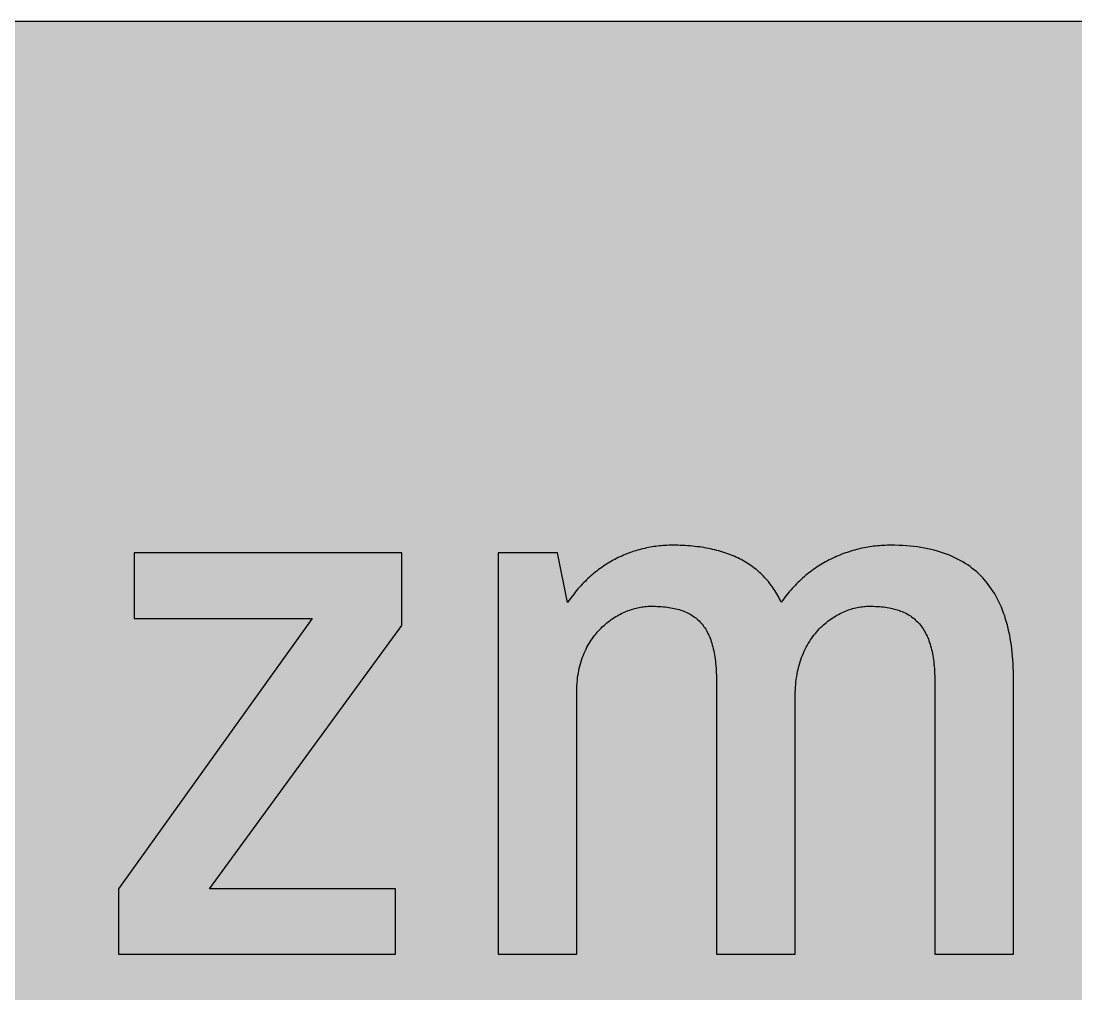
# Model space of a CAD drawing. Header units: millimetres. Extents: x 0 to 212, y 0 to 159.
# Drawn here: x 47.3 to 100.4, y 109.9 to 158.8 of the extents above; entities that cross this region are included whole.
import ezdxf

# ---------------------------------------------------------------- set-up
doc = ezdxf.new("R2010")
doc.units = ezdxf.units.MM

msp = doc.modelspace()

# ---------------------------------------------------------------- hatches: boundary and pattern name
for color, points in [(254, [(14.1633, 0.0536), (13.9878, 0.0533), (13.8125, 0.0559), (13.6373, 0.061), (13.462, 0.0686), (13.2893, 0.0787), (13.114, 0.0914), (12.9413, 0.1041), (12.7686, 0.1219), (12.5959, 0.1397), (12.4231, 0.16), (12.2504, 0.1829), (12.0777, 0.2057), (11.9075, 0.2337), (11.7373, 0.2616), (11.5672, 0.2921), (11.397, 0.3251), (11.2268, 0.3607), (11.0592, 0.3988), (10.8915, 0.4369), (10.7239, 0.4775), (10.5562, 0.5207), (10.3886, 0.5664), (10.2235, 0.6121), (10.0584, 0.6629), (9.8933, 0.7137), (9.7307, 0.7671), (9.5682, 0.8204), (9.4056, 0.8788), (9.2431, 0.9373), (9.083, 0.9982), (8.923, 1.0617), (8.763, 1.1252), (8.6055, 1.1938), (8.4455, 1.2624), (8.2906, 1.331), (8.1331, 1.4046), (7.9781, 1.4783), (7.8232, 1.5545), (7.6708, 1.6332), (7.5184, 1.7145), (7.366, 1.7958), (7.2161, 1.8796), (7.0663, 1.966), (6.919, 2.0523), (6.7716, 2.1438), (6.6243, 2.2352), (6.4795, 2.3266), (6.3348, 2.4232), (6.19, 2.5197), (6.0477, 2.6187), (5.908, 2.7178), (5.7683, 2.8194), (5.6286, 2.9235), (5.4915, 3.0302), (5.3543, 3.1369), (5.2197, 3.2461), (5.0851, 3.3579), (4.953, 3.4722), (4.8209, 3.5865), (4.6914, 3.7033), (4.5644, 3.8202), (4.4348, 3.9395), (4.3104, 4.0615), (4.1859, 4.1859), (4.0615, 4.3104), (3.9395, 4.4348), (3.8202, 4.5618), (3.7033, 4.6914), (3.5865, 4.8209), (3.4722, 4.953), (3.3579, 5.0851), (3.2487, 5.2197), (3.1369, 5.3543), (3.0302, 5.4915), (2.9235, 5.6286), (2.8194, 5.7683), (2.7178, 5.908), (2.6187, 6.0477), (2.5197, 6.19), (2.4232, 6.3348), (2.3266, 6.477), (2.2352, 6.6243), (2.1438, 6.7691), (2.0523, 6.919), (1.966, 7.0663), (1.8796, 7.2161), (1.7958, 7.366), (1.7145, 7.5184), (1.6332, 7.6708), (1.5545, 7.8232), (1.4783, 7.9781), (1.4046, 8.1331), (1.331, 8.2906), (1.2598, 8.4455), (1.1913, 8.603), (1.1252, 8.763), (1.0592, 8.923), (0.9982, 9.083), (0.9373, 9.2431), (0.8763, 9.4056), (0.8204, 9.5682), (0.7645, 9.7307), (0.7112, 9.8933), (0.6604, 10.0584), (0.6121, 10.2235), (0.5639, 10.3911), (0.5207, 10.5562), (0.4775, 10.7239), (0.4343, 10.8915), (0.3962, 11.0592), (0.3607, 11.2268), (0.3251, 11.397), (0.2921, 11.5672), (0.2616, 11.7373), (0.2311, 11.9075), (0.2057, 12.0802), (0.1803, 12.2504), (0.1575, 12.4231), (0.1372, 12.5959), (0.1194, 12.7686), (0.1041, 12.9413), (0.0889, 13.1166), (0.0787, 13.2893), (0.0686, 13.4645), (0.061, 13.6373), (0.0559, 13.8125), (0.0508, 13.9878), (0.0508, 14.163), (0.0522, 144.6925), (0.0508, 144.8664), (0.0559, 145.0416), (0.061, 145.2169), (0.0686, 145.3896), (0.0787, 145.5649), (0.0889, 145.7376), (0.1041, 145.9128), (0.1194, 146.0856), (0.1372, 146.2583), (0.1575, 146.431), (0.1803, 146.6037), (0.2057, 146.7739), (0.2311, 146.9466), (0.2616, 147.1168), (0.2921, 147.287), (0.3251, 147.4572), (0.3607, 147.6248), (0.3962, 147.795), (0.4343, 147.9626), (0.4775, 148.1303), (0.5207, 148.2979), (0.5639, 148.463), (0.6121, 148.6281), (0.6604, 148.7932), (0.7112, 148.9583), (0.7645, 149.1234), (0.8204, 149.286), (0.8763, 149.4485), (0.9373, 149.6111), (0.9982, 149.7711), (1.0592, 149.9311), (1.1252, 150.0911), (1.1913, 150.2486), (1.2598, 150.4061), (1.331, 150.5636), (1.4046, 150.7185), (1.4783, 150.876), (1.5545, 151.0284), (1.6332, 151.1833), (1.7145, 151.3357), (1.7958, 151.4856), (1.8796, 151.638), (1.966, 151.7879), (2.0523, 151.9352), (2.1438, 152.0825), (2.2352, 152.2298), (2.3266, 152.3746), (2.4232, 152.5194), (2.5197, 152.6616), (2.6187, 152.8039), (2.7178, 152.9461), (2.8194, 153.0858), (2.9235, 153.2255), (3.0302, 153.3627), (3.1369, 153.4973), (3.2487, 153.6344), (3.3579, 153.7665), (3.4722, 153.8986), (3.5865, 154.0307), (3.7033, 154.1602), (3.8202, 154.2898), (3.9395, 154.4168), (4.0615, 154.5438), (4.1859, 154.6682), (4.3104, 154.7901), (4.4348, 154.9121), (4.5644, 155.034), (4.6914, 155.1508), (4.8209, 155.2677), (4.953, 155.382), (5.0851, 155.4937), (5.2197, 155.6055), (5.3543, 155.7147), (5.4915, 155.8239), (5.6286, 155.9281), (5.7683, 156.0322), (5.908, 156.1338), (6.0477, 156.2354), (6.19, 156.3345), (6.3348, 156.431), (6.4795, 156.525), (6.6243, 156.6189), (6.7716, 156.7104), (6.919, 156.7993), (7.0663, 156.8882), (7.2161, 156.9745), (7.366, 157.0584), (7.5184, 157.1396), (7.6708, 157.2209), (7.8232, 157.2971), (7.9781, 157.3733), (8.1331, 157.4495), (8.2906, 157.5206), (8.4455, 157.5918), (8.6055, 157.6603), (8.763, 157.7289), (8.923, 157.7924), (9.083, 157.8559), (9.2431, 157.9169), (9.4056, 157.9753), (9.5682, 158.0337), (9.7307, 158.0871), (9.8933, 158.1404), (10.0584, 158.1912), (10.2235, 158.242), (10.3886, 158.2877), (10.5562, 158.3334), (10.7239, 158.3766), (10.8915, 158.4173), (11.0592, 158.4579), (11.2268, 158.4935), (11.397, 158.529), (11.5672, 158.562), (11.7373, 158.5925), (11.9075, 158.6205), (12.0777, 158.6484), (12.2504, 158.6713), (12.4231, 158.6941), (12.5959, 158.7144), (12.7686, 158.7322), (12.9413, 158.75), (13.114, 158.7627), (13.2893, 158.7754), (13.462, 158.7856), (13.6373, 158.7932), (13.8125, 158.7983), (13.9878, 158.8008), (14.163, 158.8033), (197.6078, 158.8036), (197.7822, 158.8008), (197.9574, 158.7983), (198.1327, 158.7932), (198.3054, 158.7856), (198.4807, 158.7754), (198.6534, 158.7627), (198.8287, 158.75), (199.0014, 158.7322), (199.1741, 158.7144), (199.3468, 158.6941), (199.5195, 158.6713), (199.6897, 158.6484), (199.8624, 158.6205), (200.0326, 158.5925), (200.2028, 158.562), (200.373, 158.529), (200.5432, 158.4935), (200.7108, 158.4579), (200.8784, 158.4173), (201.0461, 158.3766), (201.2137, 158.3334), (201.3788, 158.2877), (201.5465, 158.242), (201.7116, 158.1912), (201.8767, 158.1404), (202.0392, 158.0871), (202.2018, 158.0337), (202.3643, 157.9753), (202.5269, 157.9169), (202.6869, 157.8559), (202.8469, 157.7924), (203.007, 157.7289), (203.167, 157.6603), (203.3245, 157.5918), (203.4794, 157.5206), (203.6369, 157.4495), (203.7918, 157.3733), (203.9468, 157.2971), (204.0992, 157.2209), (204.2516, 157.1396), (204.404, 157.0584), (204.5538, 156.9745), (204.7037, 156.8882), (204.8535, 156.7993), (205.0009, 156.7104), (205.1456, 156.6189), (205.293, 156.525), (205.4352, 156.431), (205.58, 156.3345), (205.7222, 156.2354), (205.8619, 156.1338), (206.0016, 156.0322), (206.1413, 155.9281), (206.2785, 155.8239), (206.4156, 155.7147), (206.5503, 155.6055), (206.6849, 155.4937), (206.817, 155.382), (206.949, 155.2677), (207.0786, 155.1508), (207.2081, 155.034), (207.3351, 154.9121), (207.4596, 154.7901), (207.584, 154.6682), (207.7085, 154.5438), (207.8304, 154.4168), (207.9498, 154.2898), (208.0666, 154.1602), (208.1835, 154.0307), (208.2978, 153.8986), (208.4121, 153.7665), (208.5238, 153.6344), (208.6331, 153.4973), (208.7397, 153.3627), (208.8464, 153.2255), (208.9506, 153.0858), (209.0522, 152.9461), (209.1512, 152.8039), (209.2503, 152.6616), (209.3468, 152.5194), (209.4433, 152.3746), (209.5348, 152.2298), (209.6262, 152.0825), (209.7176, 151.9352), (209.804, 151.7879), (209.8904, 151.638), (209.9742, 151.4856), (210.0555, 151.3357), (210.1367, 151.1833), (210.2155, 151.0284), (210.2917, 150.876), (210.3653, 150.7185), (210.439, 150.5636), (210.5076, 150.4061), (210.5762, 150.2486), (210.6447, 150.0911), (210.7082, 149.9311), (210.7717, 149.7711), (210.8327, 149.6111), (210.8911, 149.4485), (210.9495, 149.286), (211.0029, 149.1234), (211.0562, 148.9583), (211.107, 148.7932), (211.1578, 148.6281), (211.2035, 148.463), (211.2493, 148.2979), (211.2924, 148.1303), (211.3331, 147.9626), (211.3712, 147.795), (211.4093, 147.6248), (211.4448, 147.4572), (211.4779, 147.287), (211.5083, 147.1168), (211.5363, 146.9466), (211.5642, 146.7739), (211.5871, 146.6037), (211.6099, 146.431), (211.6303, 146.2583), (211.648, 146.0856), (211.6658, 145.9128), (211.6785, 145.7376), (211.6912, 145.5649), (211.7014, 145.3896), (211.709, 145.2169), (211.7141, 145.0416), (211.7166, 144.8664), (211.7166, 144.6911), (211.7189, 14.1647), (211.7166, 13.9878), (211.7141, 13.8125), (211.709, 13.6373), (211.7014, 13.4645), (211.6912, 13.2893), (211.6785, 13.1166), (211.6658, 12.9413), (211.648, 12.7686), (211.6303, 12.5959), (211.6099, 12.4231), (211.5871, 12.2504), (211.5642, 12.0802), (211.5363, 11.9075), (211.5083, 11.7373), (211.4779, 11.5672), (211.4448, 11.397), (211.4093, 11.2268), (211.3712, 11.0592), (211.3331, 10.8915), (211.2924, 10.7239), (211.2493, 10.5562), (211.2035, 10.3911), (211.1578, 10.2235), (211.107, 10.0584), (211.0562, 9.8933), (211.0029, 9.7307), (210.9495, 9.5682), (210.8911, 9.4056), (210.8327, 9.2431), (210.7717, 9.083), (210.7082, 8.923), (210.6447, 8.763), (210.5762, 8.603), (210.5076, 8.4455), (210.439, 8.2906), (210.3653, 8.1331), (210.2917, 7.9781), (210.2155, 7.8232), (210.1367, 7.6708), (210.0555, 7.5184), (209.9742, 7.366), (209.8904, 7.2161), (209.804, 7.0663), (209.7176, 6.919), (209.6262, 6.7691), (209.5348, 6.6243), (209.4433, 6.477), (209.3468, 6.3348), (209.2503, 6.19), (209.1512, 6.0477), (209.0522, 5.908), (208.9506, 5.7683), (208.8464, 5.6286), (208.7397, 5.4915), (208.6331, 5.3543), (208.5238, 5.2197), (208.4121, 5.0851), (208.2978, 4.953), (208.1835, 4.8209), (208.0666, 4.6914), (207.9498, 4.5618), (207.8304, 4.4348), (207.7085, 4.3104), (207.584, 4.1859), (207.4596, 4.0615), (207.3351, 3.9395), (207.2081, 3.8202), (207.0786, 3.7033), (206.949, 3.5865), (206.817, 3.4722), (206.6849, 3.3579), (206.5503, 3.2461), (206.4156, 3.1369), (206.2785, 3.0302), (206.1413, 2.9235), (206.0016, 2.8194), (205.8619, 2.7178), (205.7222, 2.6187), (205.58, 2.5197), (205.4352, 2.4232), (205.293, 2.3266), (205.1456, 2.2352), (205.0009, 2.1438), (204.8535, 2.0523), (204.7037, 1.966), (204.5538, 1.8796), (204.404, 1.7958), (204.2516, 1.7145), (204.0992, 1.6332), (203.9468, 1.5545), (203.7918, 1.4783), (203.6369, 1.4046), (203.4794, 1.331), (203.3245, 1.2624), (203.167, 1.1938), (203.007, 1.1252), (202.8469, 1.0617), (202.6869, 0.9982), (202.5269, 0.9373), (202.3643, 0.8788), (202.2018, 0.8204), (202.0392, 0.7671), (201.8767, 0.7137), (201.7116, 0.6629), (201.5465, 0.6121), (201.3788, 0.5664), (201.2137, 0.5207), (201.0461, 0.4775), (200.8784, 0.4369), (200.7108, 0.3988), (200.5432, 0.3607), (200.373, 0.3251), (200.2028, 0.2921), (200.0326, 0.2616), (199.8624, 0.2337), (199.6897, 0.2057), (199.5195, 0.1829), (199.3468, 0.16), (199.1741, 0.1397), (199.0014, 0.1219), (198.8287, 0.1041), (198.6534, 0.0914), (198.4807, 0.0787), (198.3054, 0.0686), (198.1327, 0.061), (197.9574, 0.0559), (197.7822, 0.0533), (197.6069, 0.0533)]), (59, [(86.2499, 111.8842), (86.2499, 124.883), (86.2508, 125.029), (86.2559, 125.1712), (86.2635, 125.3109), (86.2736, 125.4506), (86.2863, 125.5852), (86.3041, 125.7198), (86.3219, 125.8494), (86.3448, 125.9764), (86.3702, 126.1034), (86.3981, 126.2253), (86.426, 126.3472), (86.4591, 126.4641), (86.4946, 126.5809), (86.5302, 126.6927), (86.5708, 126.8044), (86.6115, 126.9111), (86.6572, 127.0178), (86.7029, 127.1194), (86.7512, 127.221), (86.7994, 127.3175), (86.8528, 127.414), (86.9061, 127.508), (86.962, 127.5994), (87.0179, 127.6883), (87.0763, 127.7747), (87.1372, 127.8585), (87.1982, 127.9398), (87.2617, 128.0185), (87.3277, 128.0947), (87.3938, 128.1684), (87.4598, 128.2421), (87.5284, 128.3106), (87.5995, 128.3792), (87.6706, 128.4453), (87.7418, 128.5062), (87.8154, 128.5672), (87.8891, 128.6256), (87.9627, 128.6815), (88.0364, 128.7374), (88.1126, 128.7882), (88.1888, 128.8364), (88.2675, 128.8847), (88.3437, 128.9304), (88.4225, 128.9736), (88.5012, 129.0142), (88.58, 129.0523), (88.6587, 129.0879), (88.7374, 129.1234), (88.8162, 129.1539), (88.8949, 129.1844), (88.9762, 129.2123), (89.0549, 129.2377), (89.1337, 129.2606), (89.2124, 129.2835), (89.2912, 129.3012), (89.3699, 129.319), (89.4461, 129.3343), (89.5248, 129.347), (89.601, 129.3597), (89.6772, 129.3673), (89.7534, 129.3749), (89.8271, 129.38), (89.9008, 129.3825), (89.9744, 129.3851), (90.0836, 129.3825), (90.1903, 129.38), (90.2945, 129.3774), (90.3961, 129.3698), (90.4951, 129.3647), (90.5942, 129.3546), (90.6907, 129.3444), (90.7847, 129.3317), (90.8787, 129.3165), (90.9676, 129.3012), (91.0565, 129.2835), (91.1428, 129.2657), (91.2292, 129.2428), (91.3105, 129.2225), (91.3917, 129.1971), (91.473, 129.1692), (91.5492, 129.1412), (91.6254, 129.1133), (91.6991, 129.0803), (91.7702, 129.0472), (91.8413, 129.0117), (91.9099, 128.9736), (91.9759, 128.9329), (92.042, 128.8923), (92.1029, 128.8491), (92.1664, 128.8034), (92.2249, 128.7577), (92.2833, 128.7069), (92.3392, 128.6561), (92.3925, 128.6027), (92.4458, 128.5494), (92.4966, 128.491), (92.5449, 128.4326), (92.5932, 128.3716), (92.6389, 128.3081), (92.6821, 128.2421), (92.7252, 128.1735), (92.7659, 128.1049), (92.8065, 128.0338), (92.8421, 127.9576), (92.8776, 127.8814), (92.9132, 127.8052), (92.9462, 127.7239), (92.9767, 127.6401), (93.0046, 127.5563), (93.0326, 127.4699), (93.0605, 127.3785), (93.0834, 127.287), (93.1088, 127.193), (93.1291, 127.0991), (93.1494, 127), (93.1672, 126.8984), (93.185, 126.7968), (93.2002, 126.6901), (93.2129, 126.5834), (93.2256, 126.4717), (93.2383, 126.3599), (93.2459, 126.2456), (93.2536, 126.1262), (93.2612, 126.0069), (93.2663, 125.8849), (93.2688, 125.7605), (93.2713, 125.6335), (93.2713, 125.5039), (93.2737, 111.8842), (97.233, 111.8842), (97.233, 125.6975), (97.2312, 125.8976), (97.2261, 126.0983), (97.2185, 126.2939), (97.2109, 126.4895), (97.1982, 126.68), (97.1829, 126.8679), (97.1652, 127.0533), (97.1448, 127.2337), (97.122, 127.414), (97.0966, 127.5893), (97.0661, 127.762), (97.0356, 127.9322), (97.0001, 128.0998), (96.962, 128.2649), (96.9213, 128.4275), (96.8781, 128.585), (96.8324, 128.7399), (96.7842, 128.8923), (96.7308, 129.0422), (96.6749, 129.1869), (96.6165, 129.3317), (96.5556, 129.4714), (96.4921, 129.6086), (96.426, 129.7432), (96.3549, 129.8727), (96.2812, 130.0023), (96.205, 130.1267), (96.1263, 130.2487), (96.0425, 130.3655), (95.9561, 130.4823), (95.8672, 130.5941), (95.7758, 130.7033), (95.6818, 130.8075), (95.5827, 130.9116), (95.4811, 131.0107), (95.3745, 131.1046), (95.2678, 131.1986), (95.156, 131.2875), (95.0417, 131.3739), (94.9223, 131.4577), (94.803, 131.539), (94.6785, 131.6152), (94.549, 131.6888), (94.4169, 131.7574), (94.2823, 131.8235), (94.1451, 131.887), (94.0029, 131.9479), (93.8581, 132.0038), (93.7108, 132.0571), (93.5584, 132.1079), (93.4034, 132.1537), (93.2434, 132.1968), (93.0808, 132.2375), (92.9157, 132.273), (92.7456, 132.3061), (92.5728, 132.3365), (92.3976, 132.3619), (92.2172, 132.3848), (92.0344, 132.4051), (91.8464, 132.4204), (91.6559, 132.4331), (91.4603, 132.4407), (91.2622, 132.4458), (91.0615, 132.4483), (90.965, 132.4483), (90.8685, 132.4458), (90.772, 132.4432), (90.6755, 132.4381), (90.5789, 132.4331), (90.4824, 132.4254), (90.3859, 132.4153), (90.2894, 132.4051), (90.1929, 132.395), (90.0963, 132.3823), (90.0024, 132.3696), (89.9058, 132.3543), (89.8093, 132.3365), (89.7128, 132.3188), (89.6188, 132.2984), (89.5223, 132.2781), (89.4283, 132.2553), (89.3343, 132.2324), (89.2404, 132.207), (89.1464, 132.1816), (89.0524, 132.1537), (88.9584, 132.1232), (88.8644, 132.0927), (88.773, 132.0622), (88.679, 132.0292), (88.5876, 131.9936), (88.4961, 131.9581), (88.4047, 131.92), (88.3133, 131.8819), (88.2244, 131.8412), (88.1329, 131.7981), (88.044, 131.7549), (87.9551, 131.7092), (87.8662, 131.6634), (87.7799, 131.6152), (87.691, 131.5669), (87.6046, 131.5161), (87.5182, 131.4653), (87.4344, 131.4094), (87.3481, 131.3561), (87.2642, 131.3002), (87.1804, 131.2418), (87.0991, 131.1808), (87.0179, 131.1199), (86.934, 131.0589), (86.8553, 130.9929), (86.774, 130.9268), (86.6953, 130.8608), (86.6165, 130.7922), (86.5403, 130.7211), (86.4641, 130.65), (86.3879, 130.5763), (86.3117, 130.5027), (86.2381, 130.4265), (86.167, 130.3477), (86.0933, 130.269), (86.0222, 130.1877), (85.9511, 130.1064), (85.8825, 130.0201), (85.8139, 129.9362), (85.7479, 129.8473), (85.6818, 129.7584), (85.6158, 129.6695), (85.5523, 129.5756), (85.5091, 129.6645), (85.4659, 129.7534), (85.4202, 129.8372), (85.3745, 129.9235), (85.3262, 130.0048), (85.278, 130.0861), (85.2272, 130.1674), (85.1738, 130.2461), (85.1205, 130.3249), (85.0671, 130.3985), (85.0113, 130.4747), (84.9554, 130.5484), (84.897, 130.6195), (84.836, 130.6906), (84.775, 130.7592), (84.7115, 130.8278), (84.648, 130.8938), (84.5845, 130.9599), (84.516, 131.0234), (84.4499, 131.0843), (84.3788, 131.1453), (84.3102, 131.2062), (84.2366, 131.2647), (84.1629, 131.3205), (84.0892, 131.3764), (84.013, 131.4298), (83.9368, 131.4831), (83.8581, 131.5339), (83.7768, 131.5847), (83.6955, 131.633), (83.6117, 131.6812), (83.5279, 131.7269), (83.4415, 131.7701), (83.3552, 131.8133), (83.2663, 131.8539), (83.1774, 131.8946), (83.0859, 131.9327), (82.992, 131.9708), (82.898, 132.0063), (82.804, 132.0419), (82.7049, 132.0749), (82.6084, 132.1054), (82.5068, 132.1359), (82.4052, 132.1664), (82.3036, 132.1918), (82.1995, 132.2197), (82.0953, 132.2426), (81.9861, 132.268), (81.8794, 132.2883), (81.7702, 132.3086), (81.6585, 132.3289), (81.5442, 132.3467), (81.4299, 132.3619), (81.3156, 132.3772), (81.1987, 132.3899), (81.0793, 132.4026), (80.96, 132.4127), (80.838, 132.4229), (80.7161, 132.4305), (80.5917, 132.4381), (80.4647, 132.4432), (80.3377, 132.4458), (80.2107, 132.4483), (80.0786, 132.4483), (79.9846, 132.4483), (79.8906, 132.4458), (79.7966, 132.4432), (79.7027, 132.4381), (79.6087, 132.4305), (79.5147, 132.4229), (79.4207, 132.4153), (79.3267, 132.4051), (79.2353, 132.3924), (79.1413, 132.3797), (79.0473, 132.3645), (78.9559, 132.3492), (78.8645, 132.3315), (78.773, 132.3137), (78.6816, 132.2934), (78.5901, 132.273), (78.4987, 132.2502), (78.4073, 132.2248), (78.3158, 132.1994), (78.2269, 132.174), (78.138, 132.146), (78.0491, 132.1156), (77.9602, 132.0851), (77.8713, 132.0521), (77.7824, 132.0165), (77.6961, 131.9809), (77.6072, 131.9454), (77.5208, 131.9073), (77.4344, 131.8666), (77.3481, 131.826), (77.2643, 131.7854), (77.1779, 131.7396), (77.0941, 131.6939), (77.0103, 131.6482), (76.9264, 131.5999), (76.8452, 131.5517), (76.7613, 131.4983), (76.6801, 131.4475), (76.5988, 131.3942), (76.52, 131.3383), (76.4388, 131.2824), (76.36, 131.224), (76.2813, 131.1631), (76.2051, 131.1021), (76.1263, 131.0411), (76.0501, 130.9751), (75.9739, 130.9116), (75.9003, 130.843), (75.8241, 130.777), (75.7504, 130.7059), (75.6768, 130.6347), (75.6056, 130.5611), (75.5345, 130.4874), (75.4634, 130.4138), (75.3948, 130.335), (75.3237, 130.2563), (75.2551, 130.1775), (75.1891, 130.0963), (75.123, 130.0124), (75.057, 129.9286), (74.991, 129.8423), (74.9275, 129.7559), (74.864, 129.667), (74.8005, 129.5756), (74.2982, 132.0627), (71.3109, 132.0627), (71.3109, 111.8842), (75.2683, 111.8842), (75.2683, 125.1158), (75.2678, 125.2525), (75.2729, 125.3871), (75.2805, 125.5192), (75.2932, 125.6487), (75.3059, 125.7757), (75.3237, 125.9002), (75.3415, 126.0246), (75.3643, 126.144), (75.3897, 126.2634), (75.4177, 126.3777), (75.4482, 126.492), (75.4812, 126.6038), (75.5167, 126.713), (75.5548, 126.8197), (75.5929, 126.9238), (75.6361, 127.0254), (75.6818, 127.1245), (75.7276, 127.2235), (75.7758, 127.3175), (75.8266, 127.4115), (75.8774, 127.5029), (75.9333, 127.5918), (75.9892, 127.6782), (76.0476, 127.762), (76.106, 127.8433), (76.167, 127.922), (76.2305, 128.0008), (76.294, 128.077), (76.3575, 128.1481), (76.4261, 128.2192), (76.4921, 128.2878), (76.5632, 128.3564), (76.6318, 128.4199), (76.7029, 128.4808), (76.7766, 128.5418), (76.8477, 128.6002), (76.9214, 128.6561), (76.9976, 128.7094), (77.0712, 128.7602), (77.1474, 128.811), (77.2262, 128.8593), (77.3024, 128.9025), (77.3786, 128.9456), (77.4573, 128.9888), (77.536, 129.0269), (77.6148, 129.0625), (77.6935, 129.098), (77.7723, 129.1311), (77.851, 129.1615), (77.9297, 129.192), (78.0085, 129.2174), (78.0872, 129.2428), (78.166, 129.2657), (78.2422, 129.286), (78.3209, 129.3038), (78.3971, 129.3216), (78.4733, 129.3368), (78.5495, 129.3495), (78.6257, 129.3597), (78.7019, 129.3673), (78.7756, 129.3749), (78.8492, 129.38), (78.9203, 129.3825), (78.9915, 129.3851), (79.1007, 129.3825), (79.2074, 129.38), (79.3115, 129.3774), (79.4131, 129.3724), (79.5122, 129.3647), (79.6112, 129.3571), (79.7077, 129.347), (79.8017, 129.3368), (79.8957, 129.3241), (79.9846, 129.3089), (80.0735, 129.2936), (80.1624, 129.2758), (80.2462, 129.2555), (80.33, 129.2352), (80.4113, 129.2123), (80.4901, 129.1869), (80.5688, 129.1615), (80.6425, 129.1311), (80.7161, 129.1031), (80.7898, 129.0701), (80.8584, 129.0371), (80.9269, 129.0015), (80.9955, 128.9634), (81.059, 128.9228), (81.1225, 128.8821), (81.1835, 128.839), (81.2444, 128.7932), (81.3003, 128.745), (81.3562, 128.6967), (81.4121, 128.6434), (81.4629, 128.59), (81.5162, 128.5342), (81.5645, 128.4783), (81.6127, 128.4173), (81.6585, 128.3538), (81.7016, 128.2903), (81.7448, 128.2243), (81.7855, 128.1557), (81.8236, 128.0846), (81.8617, 128.0109), (81.8972, 127.9347), (81.9302, 127.856), (81.9633, 127.7747), (81.9963, 127.6934), (82.0242, 127.6071), (82.0522, 127.5207), (82.0776, 127.4293), (82.103, 127.3378), (82.1258, 127.2413), (82.1487, 127.1448), (82.169, 127.0457), (82.1868, 126.9416), (82.202, 126.8374), (82.2198, 126.7282), (82.2325, 126.619), (82.2452, 126.5047), (82.2554, 126.3904), (82.2655, 126.271), (82.2731, 126.1491), (82.2808, 126.0272), (82.2858, 125.9002), (82.2884, 125.7706), (82.2909, 125.6386), (82.2909, 125.5039), (82.2925, 111.8842)]), (59, [(66.4602, 128.415), (66.4602, 132.0627), (52.9939, 132.0627), (52.9939, 128.7635), (61.958, 128.7635), (52.2182, 115.1816), (52.2182, 111.8842), (66.1501, 111.8842), (66.1501, 115.1816), (56.7972, 115.1816)])]:
    msp.add_hatch(color=color).paths.add_polyline_path(points)
h = msp.add_hatch(color=59)
h.paths.add_polyline_path([(14.1633, 3.5814), (13.8887, 3.5839), (13.6169, 3.5941), (13.3477, 3.6119), (13.081, 3.6347), (12.8143, 3.6652), (12.5501, 3.7008), (12.2885, 3.7465), (12.0294, 3.7948), (11.7729, 3.8506), (11.5164, 3.9141), (11.2649, 3.9827), (11.016, 4.0564), (10.7671, 4.1351), (10.5232, 4.2215), (10.2819, 4.3129), (10.0432, 4.412), (9.8069, 4.5161), (9.5733, 4.6228), (9.3447, 4.7371), (9.1186, 4.8565), (8.8951, 4.9809), (8.6741, 5.113), (8.4582, 5.2476), (8.2448, 5.3873), (8.0366, 5.5321), (7.8308, 5.682), (7.6276, 5.8369), (7.4295, 5.9969), (7.2365, 6.1595), (7.046, 6.3297), (6.8605, 6.5024), (6.6777, 6.6802), (6.5024, 6.8605), (6.3271, 7.046), (6.1595, 7.2365), (5.9969, 7.432), (5.8369, 7.6302), (5.682, 7.8308), (5.5321, 8.0366), (5.3873, 8.2448), (5.2451, 8.4582), (5.1105, 8.6741), (4.9809, 8.8951), (4.8565, 9.1186), (4.7371, 9.3447), (4.6228, 9.5758), (4.5136, 9.8069), (4.4094, 10.0432), (4.3129, 10.2819), (4.2215, 10.5232), (4.1351, 10.7696), (4.0538, 11.016), (3.9802, 11.2649), (3.9116, 11.5189), (3.8506, 11.7729), (3.7948, 12.0294), (3.744, 12.2911), (3.7008, 12.5527), (3.6627, 12.8143), (3.6322, 13.081), (3.6093, 13.3502), (3.5916, 13.6195), (3.5814, 13.8913), (3.5789, 14.163), (3.58, 144.6925), (3.5814, 144.9654), (3.5916, 145.2347), (3.6093, 145.5064), (3.6322, 145.7731), (3.6627, 146.0398), (3.7008, 146.304), (3.744, 146.5656), (3.7948, 146.8247), (3.8506, 147.0812), (3.9116, 147.3352), (3.9802, 147.5892), (4.0538, 147.8382), (4.1351, 148.0845), (4.2215, 148.3309), (4.3129, 148.5722), (4.4094, 148.811), (4.5136, 149.0472), (4.6228, 149.2783), (4.7371, 149.5095), (4.8565, 149.7355), (4.9809, 149.9591), (5.1105, 150.1775), (5.2451, 150.3959), (5.3873, 150.6093), (5.5321, 150.8176), (5.682, 151.0233), (5.8369, 151.224), (5.9969, 151.4221), (6.1595, 151.6177), (6.3271, 151.8056), (6.5024, 151.9936), (6.6777, 152.1739), (6.8605, 152.3517), (7.046, 152.5245), (7.2365, 152.6946), (7.4295, 152.8572), (7.6276, 153.0172), (7.8308, 153.1722), (8.0366, 153.322), (8.2448, 153.4668), (8.4582, 153.6065), (8.6741, 153.7411), (8.8951, 153.8732), (9.1186, 153.9977), (9.3447, 154.117), (9.5733, 154.2313), (9.8069, 154.3406), (10.0432, 154.4422), (10.2819, 154.5412), (10.5232, 154.6327), (10.7671, 154.719), (11.016, 154.7978), (11.2649, 154.874), (11.5164, 154.9425), (11.7729, 155.0035), (12.0294, 155.0594), (12.2885, 155.1102), (12.5501, 155.1534), (12.8143, 155.1889), (13.081, 155.2194), (13.3477, 155.2448), (13.6169, 155.26), (13.8887, 155.2702), (14.163, 155.2753), (197.6078, 155.2758), (197.8787, 155.2702), (198.1505, 155.26), (198.4197, 155.2448), (198.689, 155.2194), (198.9557, 155.1889), (199.2173, 155.1534), (199.4789, 155.1102), (199.7405, 155.0594), (199.9971, 155.0035), (200.2511, 154.9425), (200.5051, 154.874), (200.754, 154.7978), (201.0004, 154.719), (201.2467, 154.6327), (201.488, 154.5412), (201.7268, 154.4422), (201.963, 154.3406), (202.1942, 154.2313), (202.4253, 154.117), (202.6514, 153.9977), (202.8749, 153.8732), (203.0959, 153.7411), (203.3118, 153.6065), (203.5251, 153.4668), (203.7334, 153.322), (203.9391, 153.1722), (204.1398, 153.0172), (204.3379, 152.8572), (204.5335, 152.6946), (204.724, 152.5245), (204.9094, 152.3517), (205.0898, 152.1739), (205.2676, 151.9936), (205.4403, 151.8056), (205.6105, 151.6177), (205.773, 151.4221), (205.933, 151.224), (206.088, 151.0233), (206.2378, 150.8176), (206.3826, 150.6093), (206.5223, 150.3959), (206.6569, 150.1775), (206.789, 149.9591), (206.9135, 149.7355), (207.0329, 149.5095), (207.1472, 149.2783), (207.2538, 149.0472), (207.358, 148.811), (207.457, 148.5722), (207.5485, 148.3309), (207.6348, 148.0845), (207.7136, 147.8382), (207.7872, 147.5892), (207.8558, 147.3352), (207.9193, 147.0812), (207.9752, 146.8247), (208.0235, 146.5656), (208.0692, 146.304), (208.1047, 146.0398), (208.1352, 145.7731), (208.1581, 145.5064), (208.1759, 145.2347), (208.186, 144.9654), (208.1911, 144.6911), (208.1911, 14.1647), (208.186, 13.8913), (208.1759, 13.6195), (208.1581, 13.3502), (208.1352, 13.081), (208.1047, 12.8143), (208.0692, 12.5527), (208.0235, 12.2911), (207.9752, 12.0294), (207.9193, 11.7729), (207.8558, 11.5189), (207.7872, 11.2649), (207.7136, 11.016), (207.6348, 10.7696), (207.5485, 10.5232), (207.457, 10.2819), (207.358, 10.0432), (207.2538, 9.8069), (207.1472, 9.5758), (207.0329, 9.3447), (206.9135, 9.1186), (206.789, 8.8951), (206.6569, 8.6741), (206.5223, 8.4582), (206.3826, 8.2448), (206.2378, 8.0366), (206.088, 7.8308), (205.933, 7.6302), (205.773, 7.432), (205.6105, 7.2365), (205.4403, 7.046), (205.2676, 6.8605), (205.0898, 6.6802), (204.9094, 6.5024), (204.724, 6.3297), (204.5335, 6.1595), (204.3379, 5.9969), (204.1398, 5.8369), (203.9391, 5.682), (203.7334, 5.5321), (203.5251, 5.3873), (203.3118, 5.2476), (203.0959, 5.113), (202.8749, 4.9809), (202.6514, 4.8565), (202.4253, 4.7371), (202.1942, 4.6228), (201.963, 4.5161), (201.7268, 4.412), (201.488, 4.3129), (201.2467, 4.2215), (201.0004, 4.1351), (200.754, 4.0564), (200.5051, 3.9827), (200.2511, 3.9141), (199.9971, 3.8506), (199.7405, 3.7948), (199.4789, 3.7465), (199.2173, 3.7008), (198.9557, 3.6652), (198.689, 3.6347), (198.4197, 3.6119), (198.1505, 3.5941), (197.8787, 3.5839), (197.6069, 3.5789)])
h.paths.add_polyline_path([(14.1633, 8.8731), (14.0259, 8.8748), (13.8887, 8.8798), (13.7541, 8.8875), (13.622, 8.9002), (13.4874, 8.9154), (13.3553, 8.9332), (13.2258, 8.9535), (13.0962, 8.9789), (12.9667, 9.0068), (12.8397, 9.0373), (12.7127, 9.0729), (12.5882, 9.1084), (12.4663, 9.1491), (12.3419, 9.1923), (12.2225, 9.238), (12.1031, 9.2888), (11.9837, 9.3396), (11.8694, 9.3929), (11.7526, 9.4513), (11.6408, 9.5098), (11.5291, 9.5733), (11.4198, 9.6368), (11.3106, 9.7053), (11.2039, 9.7765), (11.0998, 9.8476), (10.9957, 9.9238), (10.8966, 10), (10.7975, 10.0787), (10.6985, 10.1625), (10.6045, 10.2464), (10.5105, 10.3327), (10.4216, 10.4216), (10.3327, 10.5131), (10.2464, 10.6045), (10.16, 10.701), (10.0787, 10.7975), (10, 10.8966), (9.9212, 10.9982), (9.8476, 11.0998), (9.7739, 11.2039), (9.7053, 11.3106), (9.6368, 11.4198), (9.5707, 11.5291), (9.5098, 11.6408), (9.4488, 11.7551), (9.3929, 11.8694), (9.337, 11.9863), (9.2862, 12.1031), (9.238, 12.2225), (9.1923, 12.3444), (9.1491, 12.4663), (9.1084, 12.5908), (9.0703, 12.7152), (9.0373, 12.8397), (9.0068, 12.9692), (8.9789, 13.0962), (8.9535, 13.2258), (8.9306, 13.3579), (8.9129, 13.4899), (8.8976, 13.622), (8.8849, 13.7566), (8.8773, 13.8913), (8.8722, 14.0259), (8.8697, 14.163), (8.8717, 144.6925), (8.8722, 144.8283), (8.8773, 144.9629), (8.8849, 145.0975), (8.8976, 145.2321), (8.9129, 145.3642), (8.9306, 145.4963), (8.9535, 145.6284), (8.9789, 145.7579), (9.0068, 145.8849), (9.0373, 146.0144), (9.0703, 146.1389), (9.1084, 146.2634), (9.1491, 146.3878), (9.1923, 146.5097), (9.238, 146.6317), (9.2862, 146.751), (9.337, 146.8679), (9.3929, 146.9847), (9.4488, 147.099), (9.5098, 147.2133), (9.5707, 147.3251), (9.6368, 147.4343), (9.7053, 147.5435), (9.7739, 147.6502), (9.8476, 147.7543), (9.9212, 147.8559), (10, 147.9575), (10.0787, 148.0566), (10.16, 148.1531), (10.2464, 148.2496), (10.3327, 148.3411), (10.4216, 148.4325), (10.5105, 148.5214), (10.6045, 148.6078), (10.6985, 148.6916), (10.7975, 148.7754), (10.8966, 148.8542), (10.9957, 148.9304), (11.0998, 149.0066), (11.2039, 149.0777), (11.3106, 149.1488), (11.4198, 149.2174), (11.5291, 149.2809), (11.6408, 149.3444), (11.7526, 149.4028), (11.8694, 149.4612), (11.9837, 149.5146), (12.1031, 149.5679), (12.2225, 149.6162), (12.3419, 149.6619), (12.4663, 149.7051), (12.5882, 149.7457), (12.7127, 149.7813), (12.8397, 149.8168), (12.9667, 149.8473), (13.0962, 149.8752), (13.2258, 149.9006), (13.3553, 149.921), (13.4874, 149.9413), (13.622, 149.9565), (13.7541, 149.9667), (13.8887, 149.9768), (14.0259, 149.9819), (14.163, 149.9819), (197.6078, 149.9842), (197.7441, 149.9819), (197.8787, 149.9768), (198.0133, 149.9667), (198.1479, 149.9565), (198.28, 149.9413), (198.4121, 149.921), (198.5442, 149.9006), (198.6737, 149.8752), (198.8007, 149.8473), (198.9303, 149.8168), (199.0547, 149.7813), (199.1792, 149.7457), (199.3036, 149.7051), (199.4256, 149.6619), (199.5475, 149.6162), (199.6669, 149.5679), (199.7837, 149.5146), (199.9005, 149.4612), (200.0148, 149.4028), (200.1291, 149.3444), (200.2409, 149.2809), (200.3501, 149.2174), (200.4593, 149.1488), (200.566, 149.0777), (200.6702, 149.0066), (200.7718, 148.9304), (200.8734, 148.8542), (200.9724, 148.7754), (201.0689, 148.6916), (201.1655, 148.6078), (201.2569, 148.5214), (201.3483, 148.4325), (201.4372, 148.3411), (201.5236, 148.2496), (201.6074, 148.1531), (201.6912, 148.0566), (201.77, 147.9575), (201.8462, 147.8559), (201.9224, 147.7543), (201.9935, 147.6502), (202.0646, 147.5435), (202.1332, 147.4343), (202.1967, 147.3251), (202.2602, 147.2133), (202.3186, 147.099), (202.377, 146.9847), (202.4304, 146.8679), (202.4812, 146.751), (202.532, 146.6317), (202.5777, 146.5097), (202.6209, 146.3878), (202.6615, 146.2634), (202.6971, 146.1389), (202.7326, 146.0144), (202.7631, 145.8849), (202.7911, 145.7579), (202.8165, 145.6284), (202.8368, 145.4963), (202.8546, 145.3642), (202.8698, 145.2321), (202.8825, 145.0975), (202.8901, 144.9629), (202.8952, 144.8283), (202.8977, 144.6911), (202.8994, 14.1647), (202.8952, 14.0259), (202.8901, 13.8913), (202.8825, 13.7566), (202.8698, 13.622), (202.8546, 13.4899), (202.8368, 13.3579), (202.8165, 13.2258), (202.7911, 13.0962), (202.7631, 12.9692), (202.7326, 12.8397), (202.6971, 12.7152), (202.6615, 12.5908), (202.6209, 12.4663), (202.5777, 12.3444), (202.532, 12.2225), (202.4812, 12.1031), (202.4304, 11.9863), (202.377, 11.8694), (202.3186, 11.7551), (202.2602, 11.6408), (202.1967, 11.5291), (202.1332, 11.4198), (202.0646, 11.3106), (201.9935, 11.2039), (201.9224, 11.0998), (201.8462, 10.9982), (201.77, 10.8966), (201.6912, 10.7975), (201.6074, 10.701), (201.5236, 10.6045), (201.4372, 10.5131), (201.3483, 10.4216), (201.2569, 10.3327), (201.1655, 10.2464), (201.0689, 10.1625), (200.9724, 10.0787), (200.8734, 10), (200.7718, 9.9238), (200.6702, 9.8476), (200.566, 9.7765), (200.4593, 9.7053), (200.3501, 9.6368), (200.2409, 9.5733), (200.1291, 9.5098), (200.0148, 9.4513), (199.9005, 9.3929), (199.7837, 9.3396), (199.6669, 9.2888), (199.5475, 9.238), (199.4256, 9.1923), (199.3036, 9.1491), (199.1792, 9.1084), (199.0547, 9.0729), (198.9303, 9.0373), (198.8007, 9.0068), (198.6737, 8.9789), (198.5442, 8.9535), (198.4121, 8.9332), (198.28, 8.9154), (198.1479, 8.9002), (198.0133, 8.8875), (197.8787, 8.8798), (197.7441, 8.8748), (197.6069, 8.8722)], flags=16)

# ---------------------------------------------------------------- linework, layer by layer
at = {"color": 254}
msp.add_lwpolyline([(14.163, 158.8033), (197.6078, 158.8036)], dxfattribs=at)
at = {"color": 59}
for points in [[(86.2499, 111.8842), (86.2499, 124.883), (86.2508, 125.029), (86.2559, 125.1712), (86.2635, 125.3109), (86.2736, 125.4506), (86.2863, 125.5852), (86.3041, 125.7198), (86.3219, 125.8494), (86.3448, 125.9764), (86.3702, 126.1034), (86.3981, 126.2253), (86.426, 126.3472), (86.4591, 126.4641), (86.4946, 126.5809), (86.5302, 126.6927), (86.5708, 126.8044), (86.6115, 126.9111), (86.6572, 127.0178), (86.7029, 127.1194), (86.7512, 127.221), (86.7994, 127.3175), (86.8528, 127.414), (86.9061, 127.508), (86.962, 127.5994), (87.0179, 127.6883), (87.0763, 127.7747), (87.1372, 127.8585), (87.1982, 127.9398), (87.2617, 128.0185), (87.3277, 128.0947), (87.3938, 128.1684), (87.4598, 128.2421), (87.5284, 128.3106), (87.5995, 128.3792), (87.6706, 128.4453), (87.7418, 128.5062), (87.8154, 128.5672), (87.8891, 128.6256), (87.9627, 128.6815), (88.0364, 128.7374), (88.1126, 128.7882), (88.1888, 128.8364), (88.2675, 128.8847), (88.3437, 128.9304), (88.4225, 128.9736), (88.5012, 129.0142), (88.58, 129.0523), (88.6587, 129.0879), (88.7374, 129.1234), (88.8162, 129.1539), (88.8949, 129.1844), (88.9762, 129.2123), (89.0549, 129.2377), (89.1337, 129.2606), (89.2124, 129.2835), (89.2912, 129.3012), (89.3699, 129.319), (89.4461, 129.3343), (89.5248, 129.347), (89.601, 129.3597), (89.6772, 129.3673), (89.7534, 129.3749), (89.8271, 129.38), (89.9008, 129.3825), (89.9744, 129.3851), (90.0836, 129.3825), (90.1903, 129.38), (90.2945, 129.3774), (90.3961, 129.3698), (90.4951, 129.3647), (90.5942, 129.3546), (90.6907, 129.3444), (90.7847, 129.3317), (90.8787, 129.3165), (90.9676, 129.3012), (91.0565, 129.2835), (91.1428, 129.2657), (91.2292, 129.2428), (91.3105, 129.2225), (91.3917, 129.1971), (91.473, 129.1692), (91.5492, 129.1412), (91.6254, 129.1133), (91.6991, 129.0803), (91.7702, 129.0472), (91.8413, 129.0117), (91.9099, 128.9736), (91.9759, 128.9329), (92.042, 128.8923), (92.1029, 128.8491), (92.1664, 128.8034), (92.2249, 128.7577), (92.2833, 128.7069), (92.3392, 128.6561), (92.3925, 128.6027), (92.4458, 128.5494), (92.4966, 128.491), (92.5449, 128.4326), (92.5932, 128.3716), (92.6389, 128.3081), (92.6821, 128.2421), (92.7252, 128.1735), (92.7659, 128.1049), (92.8065, 128.0338), (92.8421, 127.9576), (92.8776, 127.8814), (92.9132, 127.8052), (92.9462, 127.7239), (92.9767, 127.6401), (93.0046, 127.5563), (93.0326, 127.4699), (93.0605, 127.3785), (93.0834, 127.287), (93.1088, 127.193), (93.1291, 127.0991), (93.1494, 127), (93.1672, 126.8984), (93.185, 126.7968), (93.2002, 126.6901), (93.2129, 126.5834), (93.2256, 126.4717), (93.2383, 126.3599), (93.2459, 126.2456), (93.2536, 126.1262), (93.2612, 126.0069), (93.2663, 125.8849), (93.2688, 125.7605), (93.2713, 125.6335), (93.2713, 125.5039), (93.2737, 111.8842), (97.233, 111.8842), (97.233, 125.6975), (97.2312, 125.8976), (97.2261, 126.0983), (97.2185, 126.2939), (97.2109, 126.4895), (97.1982, 126.68), (97.1829, 126.8679), (97.1652, 127.0533), (97.1448, 127.2337), (97.122, 127.414), (97.0966, 127.5893), (97.0661, 127.762), (97.0356, 127.9322), (97.0001, 128.0998), (96.962, 128.2649), (96.9213, 128.4275), (96.8781, 128.585), (96.8324, 128.7399), (96.7842, 128.8923), (96.7308, 129.0422), (96.6749, 129.1869), (96.6165, 129.3317), (96.5556, 129.4714), (96.4921, 129.6086), (96.426, 129.7432), (96.3549, 129.8727), (96.2812, 130.0023), (96.205, 130.1267), (96.1263, 130.2487), (96.0425, 130.3655), (95.9561, 130.4823), (95.8672, 130.5941), (95.7758, 130.7033), (95.6818, 130.8075), (95.5827, 130.9116), (95.4811, 131.0107), (95.3745, 131.1046), (95.2678, 131.1986), (95.156, 131.2875), (95.0417, 131.3739), (94.9223, 131.4577), (94.803, 131.539), (94.6785, 131.6152), (94.549, 131.6888), (94.4169, 131.7574), (94.2823, 131.8235), (94.1451, 131.887), (94.0029, 131.9479), (93.8581, 132.0038), (93.7108, 132.0571), (93.5584, 132.1079), (93.4034, 132.1537), (93.2434, 132.1968), (93.0808, 132.2375), (92.9157, 132.273), (92.7456, 132.3061), (92.5728, 132.3365), (92.3976, 132.3619), (92.2172, 132.3848), (92.0344, 132.4051), (91.8464, 132.4204), (91.6559, 132.4331), (91.4603, 132.4407), (91.2622, 132.4458), (91.0615, 132.4483), (90.965, 132.4483), (90.8685, 132.4458), (90.772, 132.4432), (90.6755, 132.4381), (90.5789, 132.4331), (90.4824, 132.4254), (90.3859, 132.4153), (90.2894, 132.4051), (90.1929, 132.395), (90.0963, 132.3823), (90.0024, 132.3696), (89.9058, 132.3543), (89.8093, 132.3365), (89.7128, 132.3188), (89.6188, 132.2984), (89.5223, 132.2781), (89.4283, 132.2553), (89.3343, 132.2324), (89.2404, 132.207), (89.1464, 132.1816), (89.0524, 132.1537), (88.9584, 132.1232), (88.8644, 132.0927), (88.773, 132.0622), (88.679, 132.0292), (88.5876, 131.9936), (88.4961, 131.9581), (88.4047, 131.92), (88.3133, 131.8819), (88.2244, 131.8412), (88.1329, 131.7981), (88.044, 131.7549), (87.9551, 131.7092), (87.8662, 131.6634), (87.7799, 131.6152), (87.691, 131.5669), (87.6046, 131.5161), (87.5182, 131.4653), (87.4344, 131.4094), (87.3481, 131.3561), (87.2642, 131.3002), (87.1804, 131.2418), (87.0991, 131.1808), (87.0179, 131.1199), (86.934, 131.0589), (86.8553, 130.9929), (86.774, 130.9268), (86.6953, 130.8608), (86.6165, 130.7922), (86.5403, 130.7211), (86.4641, 130.65), (86.3879, 130.5763), (86.3117, 130.5027), (86.2381, 130.4265), (86.167, 130.3477), (86.0933, 130.269), (86.0222, 130.1877), (85.9511, 130.1064), (85.8825, 130.0201), (85.8139, 129.9362), (85.7479, 129.8473), (85.6818, 129.7584), (85.6158, 129.6695), (85.5523, 129.5756), (85.5091, 129.6645), (85.4659, 129.7534), (85.4202, 129.8372), (85.3745, 129.9235), (85.3262, 130.0048), (85.278, 130.0861), (85.2272, 130.1674), (85.1738, 130.2461), (85.1205, 130.3249), (85.0671, 130.3985), (85.0113, 130.4747), (84.9554, 130.5484), (84.897, 130.6195), (84.836, 130.6906), (84.775, 130.7592), (84.7115, 130.8278), (84.648, 130.8938), (84.5845, 130.9599), (84.516, 131.0234), (84.4499, 131.0843), (84.3788, 131.1453), (84.3102, 131.2062), (84.2366, 131.2647), (84.1629, 131.3205), (84.0892, 131.3764), (84.013, 131.4298), (83.9368, 131.4831), (83.8581, 131.5339), (83.7768, 131.5847), (83.6955, 131.633), (83.6117, 131.6812), (83.5279, 131.7269), (83.4415, 131.7701), (83.3552, 131.8133), (83.2663, 131.8539), (83.1774, 131.8946), (83.0859, 131.9327), (82.992, 131.9708), (82.898, 132.0063), (82.804, 132.0419), (82.7049, 132.0749), (82.6084, 132.1054), (82.5068, 132.1359), (82.4052, 132.1664), (82.3036, 132.1918), (82.1995, 132.2197), (82.0953, 132.2426), (81.9861, 132.268), (81.8794, 132.2883), (81.7702, 132.3086), (81.6585, 132.3289), (81.5442, 132.3467), (81.4299, 132.3619), (81.3156, 132.3772), (81.1987, 132.3899), (81.0793, 132.4026), (80.96, 132.4127), (80.838, 132.4229), (80.7161, 132.4305), (80.5917, 132.4381), (80.4647, 132.4432), (80.3377, 132.4458), (80.2107, 132.4483), (80.0786, 132.4483), (79.9846, 132.4483), (79.8906, 132.4458), (79.7966, 132.4432), (79.7027, 132.4381), (79.6087, 132.4305), (79.5147, 132.4229), (79.4207, 132.4153), (79.3267, 132.4051), (79.2353, 132.3924), (79.1413, 132.3797), (79.0473, 132.3645), (78.9559, 132.3492), (78.8645, 132.3315), (78.773, 132.3137), (78.6816, 132.2934), (78.5901, 132.273), (78.4987, 132.2502), (78.4073, 132.2248), (78.3158, 132.1994), (78.2269, 132.174), (78.138, 132.146), (78.0491, 132.1156), (77.9602, 132.0851), (77.8713, 132.0521), (77.7824, 132.0165), (77.6961, 131.9809), (77.6072, 131.9454), (77.5208, 131.9073), (77.4344, 131.8666), (77.3481, 131.826), (77.2643, 131.7854), (77.1779, 131.7396), (77.0941, 131.6939), (77.0103, 131.6482), (76.9264, 131.5999), (76.8452, 131.5517), (76.7613, 131.4983), (76.6801, 131.4475), (76.5988, 131.3942), (76.52, 131.3383), (76.4388, 131.2824), (76.36, 131.224), (76.2813, 131.1631), (76.2051, 131.1021), (76.1263, 131.0411), (76.0501, 130.9751), (75.9739, 130.9116), (75.9003, 130.843), (75.8241, 130.777), (75.7504, 130.7059), (75.6768, 130.6347), (75.6056, 130.5611), (75.5345, 130.4874), (75.4634, 130.4138), (75.3948, 130.335), (75.3237, 130.2563), (75.2551, 130.1775), (75.1891, 130.0963), (75.123, 130.0124), (75.057, 129.9286), (74.991, 129.8423), (74.9275, 129.7559), (74.864, 129.667), (74.8005, 129.5756), (74.2982, 132.0627), (71.3109, 132.0627), (71.3109, 111.8842), (75.2683, 111.8842), (75.2683, 125.1158), (75.2678, 125.2525), (75.2729, 125.3871), (75.2805, 125.5192), (75.2932, 125.6487), (75.3059, 125.7757), (75.3237, 125.9002), (75.3415, 126.0246), (75.3643, 126.144), (75.3897, 126.2634), (75.4177, 126.3777), (75.4482, 126.492), (75.4812, 126.6038), (75.5167, 126.713), (75.5548, 126.8197), (75.5929, 126.9238), (75.6361, 127.0254), (75.6818, 127.1245), (75.7276, 127.2235), (75.7758, 127.3175), (75.8266, 127.4115), (75.8774, 127.5029), (75.9333, 127.5918), (75.9892, 127.6782), (76.0476, 127.762), (76.106, 127.8433), (76.167, 127.922), (76.2305, 128.0008), (76.294, 128.077), (76.3575, 128.1481), (76.4261, 128.2192), (76.4921, 128.2878), (76.5632, 128.3564), (76.6318, 128.4199), (76.7029, 128.4808), (76.7766, 128.5418), (76.8477, 128.6002), (76.9214, 128.6561), (76.9976, 128.7094), (77.0712, 128.7602), (77.1474, 128.811), (77.2262, 128.8593), (77.3024, 128.9025), (77.3786, 128.9456), (77.4573, 128.9888), (77.536, 129.0269), (77.6148, 129.0625), (77.6935, 129.098), (77.7723, 129.1311), (77.851, 129.1615), (77.9297, 129.192), (78.0085, 129.2174), (78.0872, 129.2428), (78.166, 129.2657), (78.2422, 129.286), (78.3209, 129.3038), (78.3971, 129.3216), (78.4733, 129.3368), (78.5495, 129.3495), (78.6257, 129.3597), (78.7019, 129.3673), (78.7756, 129.3749), (78.8492, 129.38), (78.9203, 129.3825), (78.9915, 129.3851), (79.1007, 129.3825), (79.2074, 129.38), (79.3115, 129.3774), (79.4131, 129.3724), (79.5122, 129.3647), (79.6112, 129.3571), (79.7077, 129.347), (79.8017, 129.3368), (79.8957, 129.3241), (79.9846, 129.3089), (80.0735, 129.2936), (80.1624, 129.2758), (80.2462, 129.2555), (80.33, 129.2352), (80.4113, 129.2123), (80.4901, 129.1869), (80.5688, 129.1615), (80.6425, 129.1311), (80.7161, 129.1031), (80.7898, 129.0701), (80.8584, 129.0371), (80.9269, 129.0015), (80.9955, 128.9634), (81.059, 128.9228), (81.1225, 128.8821), (81.1835, 128.839), (81.2444, 128.7932), (81.3003, 128.745), (81.3562, 128.6967), (81.4121, 128.6434), (81.4629, 128.59), (81.5162, 128.5342), (81.5645, 128.4783), (81.6127, 128.4173), (81.6585, 128.3538), (81.7016, 128.2903), (81.7448, 128.2243), (81.7855, 128.1557), (81.8236, 128.0846), (81.8617, 128.0109), (81.8972, 127.9347), (81.9302, 127.856), (81.9633, 127.7747), (81.9963, 127.6934), (82.0242, 127.6071), (82.0522, 127.5207), (82.0776, 127.4293), (82.103, 127.3378), (82.1258, 127.2413), (82.1487, 127.1448), (82.169, 127.0457), (82.1868, 126.9416), (82.202, 126.8374), (82.2198, 126.7282), (82.2325, 126.619), (82.2452, 126.5047), (82.2554, 126.3904), (82.2655, 126.271), (82.2731, 126.1491), (82.2808, 126.0272), (82.2858, 125.9002), (82.2884, 125.7706), (82.2909, 125.6386), (82.2909, 125.5039), (82.2925, 111.8842), (86.2499, 111.8842)], [(66.4602, 128.415), (66.4602, 132.0627), (52.9939, 132.0627), (52.9939, 128.7635), (61.958, 128.7635), (52.2182, 115.1816), (52.2182, 111.8842), (66.1501, 111.8842), (66.1501, 115.1816), (56.7972, 115.1816), (66.4602, 128.415)]]:
    msp.add_lwpolyline(points, dxfattribs=at)

doc.saveas('drawing.dxf')
